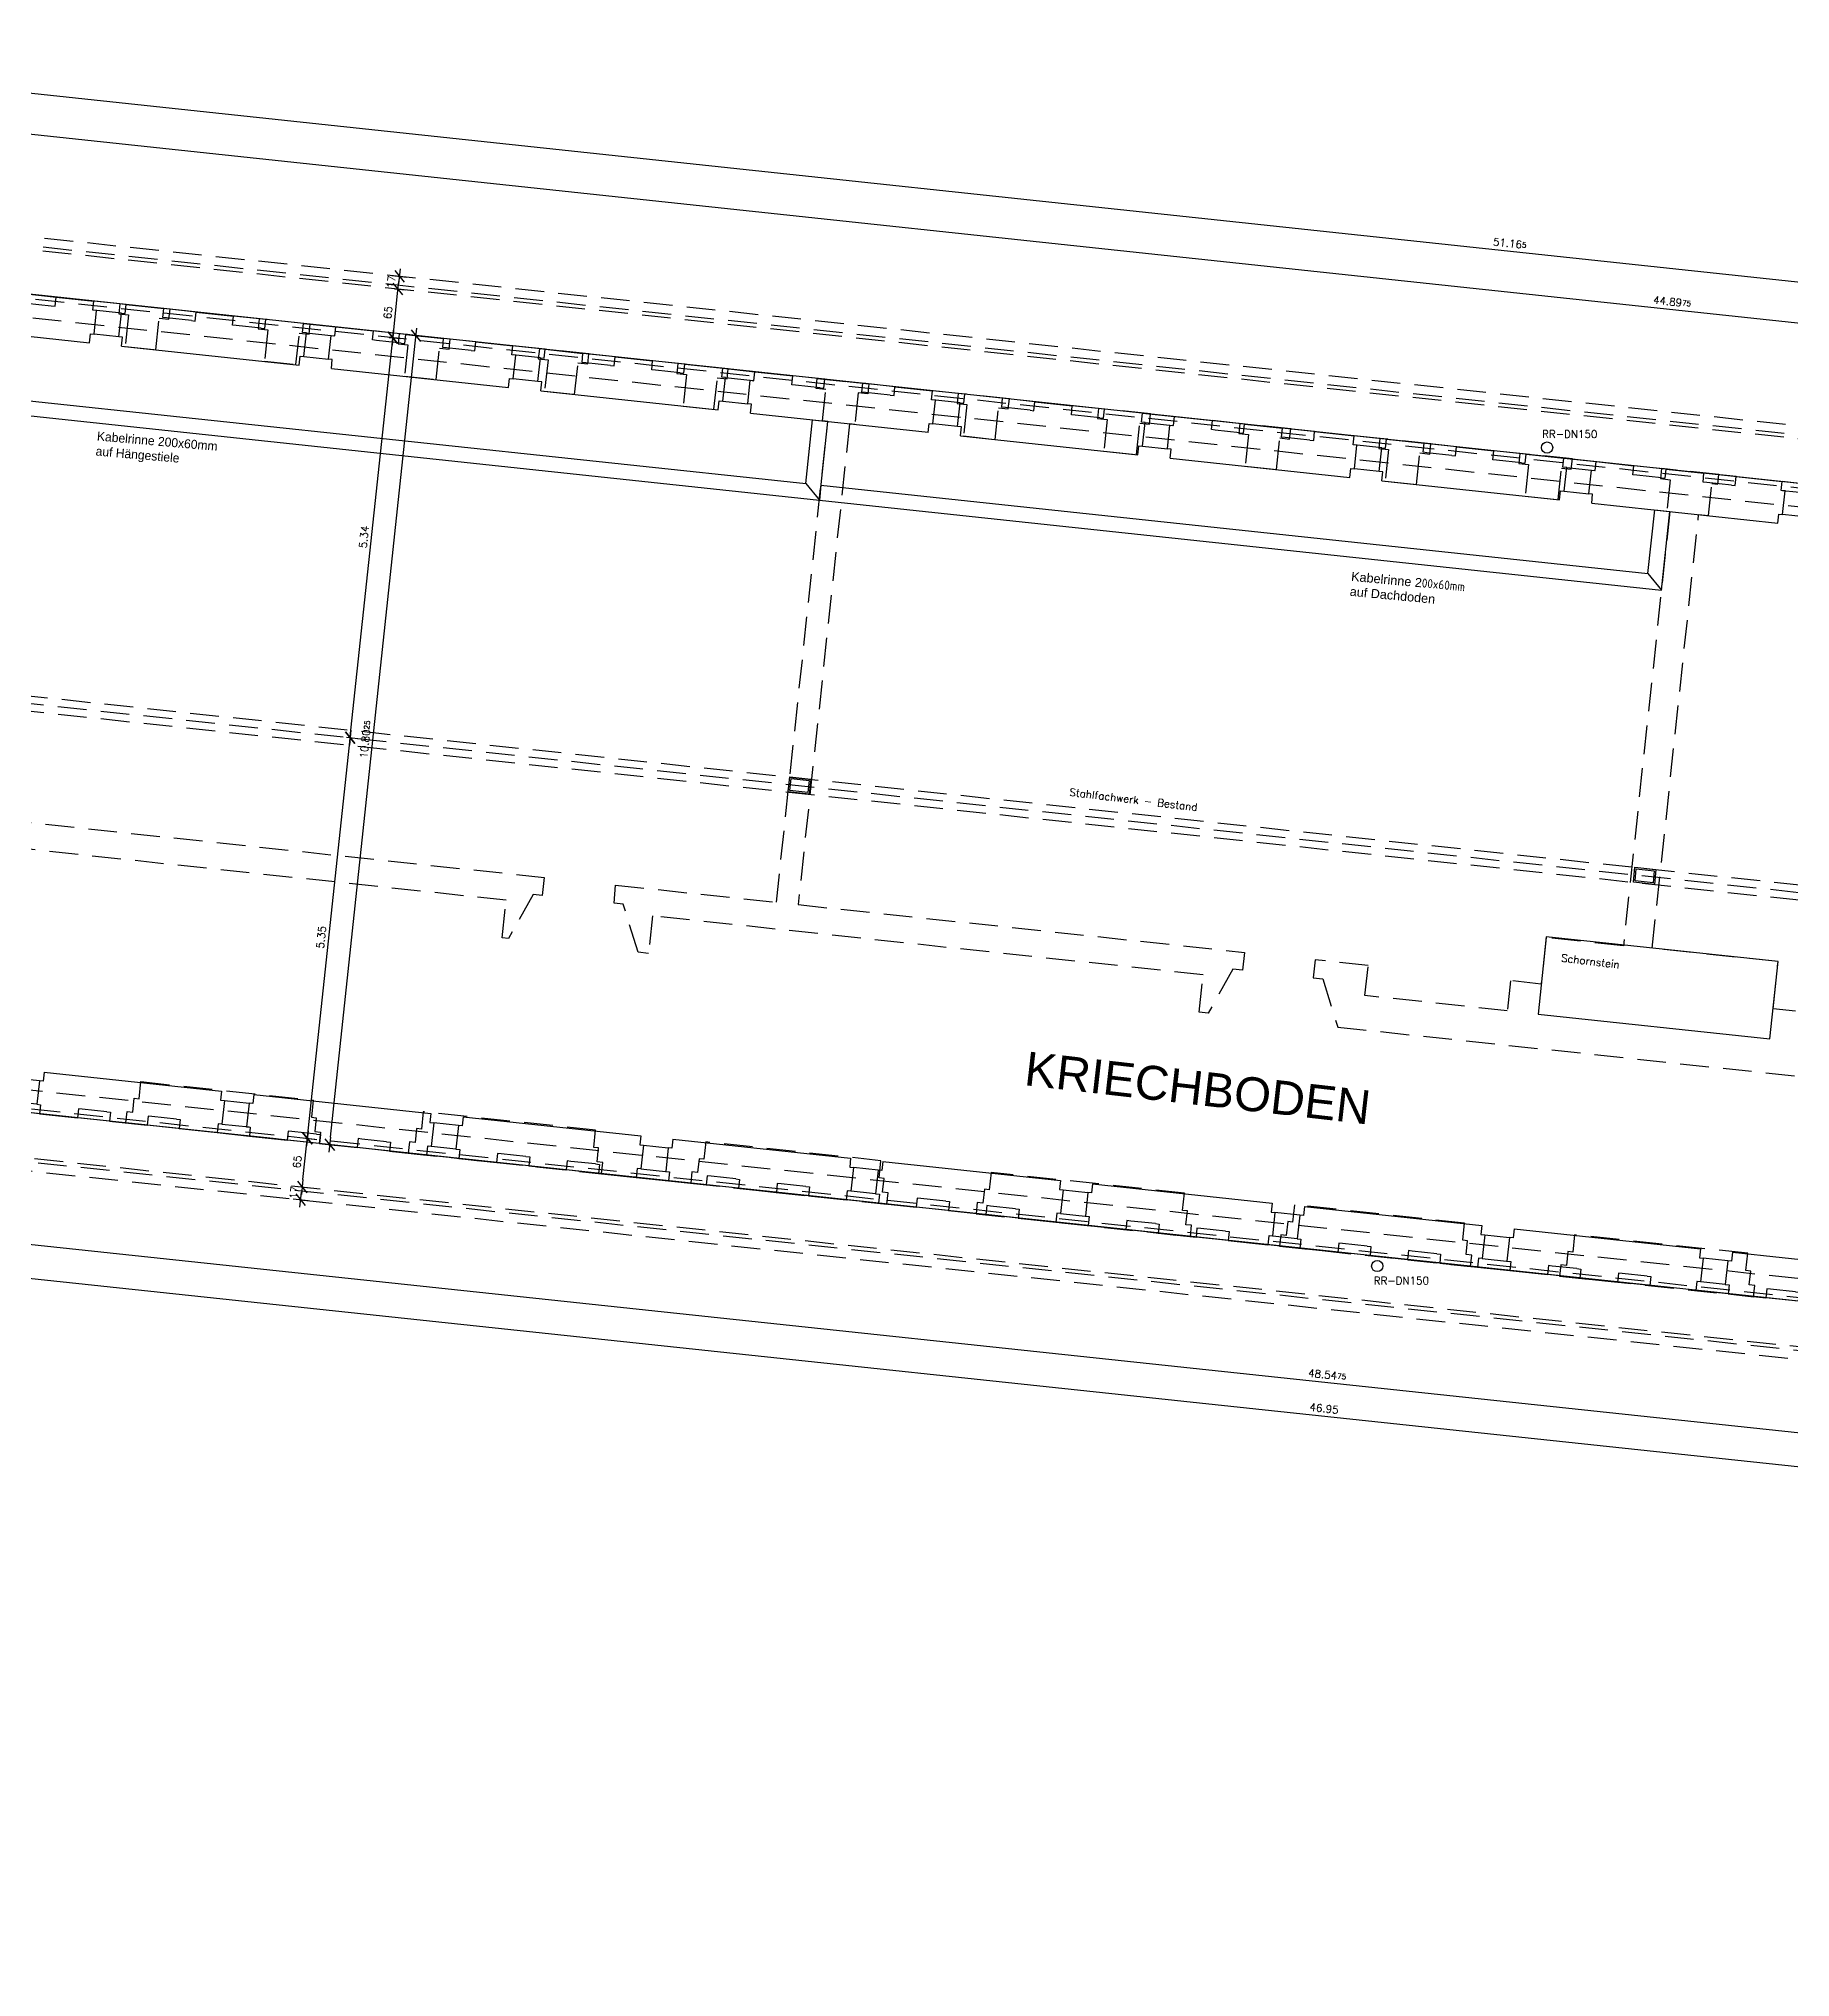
# Model space of a CAD drawing. Header units: metres. Extents: x -8 to 96, y -22 to 16.
# Drawn here: x 22.15 to 45.4, y -19.64 to 6.1 of the extents above; entities that cross this region are included whole.
import ezdxf

# ---------------------------------------------------------------- set-up
doc = ezdxf.new("R2010")
doc.units = ezdxf.units.M
doc.header["$LTSCALE"] = 0.03
doc.linetypes.add('AUSGEZOGEN', pattern=[0])
doc.linetypes.add('STRICHLINIE', pattern=[19.05, 12.7, -6.35])
doc.layers.get('0').update_dxf_attribs({"linetype": 'CONTINUOUS'})
doc.layers.get('Defpoints').update_dxf_attribs({"linetype": 'CONTINUOUS'})
for name, color, linetype in [('A_ansicht', 9, 'CONTINUOUS'), ('A_räume', 5, 'CONTINUOUS'), ('A_text', 2, 'CONTINUOUS'), ('A_verdeckt', 8, 'STRICHLINIE'), ('A_wände', 6, 'CONTINUOUS'), ('ANSICHT', 1, 'CONTINUOUS'), ('CKMA0002', 7, 'CONTINUOUS'), ('E__VERSYS', 2, 'AUSGEZOGEN')]:
    doc.layers.add(name, color=color, linetype=linetype)
doc.styles.add('SIMPLEX', font='simplex.shx', dxfattribs={"height": 0.1})
doc.styles.get("Standard").update_dxf_attribs({"font": 'ARIAL.TTF', "height": 1})
doc.dimstyles.get("Standard").update_dxf_attribs({"dimtxt": 0.18, "dimasz": 0.18, "dimexe": 0.18, "dimexo": 0.0625, "dimgap": 0.09, "dimtad": 0, "dimtih": 1, "dimtoh": 1, "dimzin": 0, "dimdsep": 46, "dimlunit": 3, "dimtxsty": 'Standard', "dimcen": 0.09, "dimadec": 0, "dimazin": 0, "dimtfac": 1, "dimtofl": 0, "dimtmove": 2, "dimatfit": 3, "dimfxl": 1, "dimtolj": 1, "dimtzin": 0, "dimarcsym": 0})

# ---------------------------------------------------------------- blocks, each defined once
blk = doc.blocks.new('FE_O')
at = {"layer": 'A_wände'}
for p, q in [((-0.215, -0.12), (-0.215, 0)), ((0.215, -0.12), (0.215, 0)), ((-0.165, -0.12), (-0.215, -0.12)), ((-0.165, -0.435), (-0.165, -0.12)), ((0.165, -0.435), (0.165, -0.12)), ((0.165, -0.12), (0.215, -0.12)), ((-0.215, -0.555), (-0.215, -0.435)), ((-0.215, -0.435), (-0.165, -0.435)), ((0.215, -0.435), (0.165, -0.435)), ((0.215, -0.555), (0.215, -0.435))]:
    blk.add_line(p, q, dxfattribs=at)
at = {"layer": 'A_wände', "color": 2}
for p, q in [((0.165, -0.12), (-0.201, -0.12)), ((0.165, -0.435), (-0.165, -0.435))]:
    blk.add_line(p, q, dxfattribs=at)
at = {"layer": 'ANSICHT'}
blk.add_line((0.215, 0), (-0.215, 0), dxfattribs=at)
blk = doc.blocks.new('FE_G')
at = {"layer": 'A_wände'}
for p, q in [((-0.215, -0.12), (-0.215, 0)), ((0.215, -0.12), (0.215, 0)), ((-0.165, -0.12), (-0.215, -0.12)), ((0.165, -0.12), (-0.165, -0.12)), ((0.165, -0.12), (0.215, -0.12))]:
    blk.add_line(p, q, dxfattribs=at)
at = {"layer": 'ANSICHT'}
blk.add_line((0.215, 0), (-0.215, 0), dxfattribs=at)
blk = doc.blocks.new('DIMCROSS')
at = {"color": 0, "linetype": 'ByBlock'}
blk.add_line((-1, 0), (1, 0), dxfattribs=at)
at = {"linetype": 'ByBlock'}
blk.add_line((-0.707107, -0.707107), (0.707107, 0.707107), dxfattribs=at)
blk = doc.blocks.new('*D127')
at = {"layer": 'CKMA0002', "color": 1, "lineweight": -2}
for p, q in [((27.059, 2.164), (27.258, 2.143)), ((26.022, -8.487), (27.147, 2.054)), ((25.912, -8.576), (26.11, -8.597))]:
    blk.add_line(p, q, dxfattribs=at)
at = {"layer": 'Defpoints', "color": 0}
for p in [(26.844, 2.187), (27.158, 2.154), (25.697, -8.553)]:
    blk.add_point(p, dxfattribs=at)
at = {"layer": 'CKMA0002', "color": 1, "lineweight": -2, "xscale": 0.1, "yscale": 0.1, "zscale": 0.1}
for p, rotation in [((27.158, 2.154), 83.90374335841814), ((26.011, -8.586), 263.9037433584181)]:
    blk.add_blockref('DIMCROSS', p, dxfattribs=dict(at, rotation=rotation))
at = {"layer": 'CKMA0002', "color": 3, "insert": (26.485, -3.206), "char_height": 0.1, "attachment_point": 5, "rotation": 83.9037, "style": 'SIMPLEX'}
blk.add_mtext('\\A1;10.80{\\A1\\H0.7x\\S25;}', dxfattribs=at)
blk = doc.blocks.new('*D128')
at = {"layer": 'CKMA0002', "color": 1, "lineweight": -2}
for p, q in [((25.595, -9.143), (25.744, -9.159)), ((25.528, -9.307), (25.726, -9.328)), ((25.627, -9.318), (25.627, -9.318)), ((25.627, -9.318), (25.627, -9.318))]:
    blk.add_line(p, q, dxfattribs=at)
at = {"layer": 'Defpoints', "color": 0}
for p in [(25.589, -9.143), (25.645, -9.149), (25.521, -9.306)]:
    blk.add_point(p, dxfattribs=at)
at = {"layer": 'CKMA0002', "color": 1, "lineweight": -2, "xscale": 0.1, "yscale": 0.1, "zscale": 0.1}
for p, rotation in [((25.627, -9.318), 83.90374335841811), ((25.645, -9.149), 263.9037433584181)]:
    blk.add_blockref('DIMCROSS', p, dxfattribs=dict(at, rotation=rotation))
at = {"layer": 'CKMA0002', "color": 3, "insert": (25.537, -9.223), "char_height": 0.1, "attachment_point": 5, "rotation": 83.9037, "style": 'SIMPLEX'}
blk.add_mtext('\\A1;17{\\A1\\H0.7x\\S;}', dxfattribs=at)
blk = doc.blocks.new('*D129')
at = {"layer": 'CKMA0002', "color": 1, "lineweight": -2}
for p, q in [((25.656, -9.049), (25.703, -8.602)), ((25.664, -8.497), (25.813, -8.513))]:
    blk.add_line(p, q, dxfattribs=at)
at = {"layer": 'Defpoints', "color": 0}
for p in [(25.657, -8.496), (25.714, -8.502), (25.589, -9.143)]:
    blk.add_point(p, dxfattribs=at)
at = {"layer": 'CKMA0002', "color": 1, "lineweight": -2, "xscale": 0.1, "yscale": 0.1, "zscale": 0.1}
for p, rotation in [((25.714, -8.502), 83.90374335841814), ((25.645, -9.149), 263.9037433584181)]:
    blk.add_blockref('DIMCROSS', p, dxfattribs=dict(at, rotation=rotation))
at = {"layer": 'CKMA0002', "color": 3, "insert": (25.58, -8.815), "char_height": 0.1, "attachment_point": 5, "rotation": 83.9037, "style": 'SIMPLEX'}
blk.add_mtext('\\A1;65{\\A1\\H0.7x\\S;}', dxfattribs=at)
blk = doc.blocks.new('*D130')
at = {"layer": 'CKMA0002', "color": 1, "lineweight": -2}
for p, q in [((25.725, -8.403), (26.272, -3.282)), ((26.232, -3.178), (26.382, -3.194))]:
    blk.add_line(p, q, dxfattribs=at)
at = {"layer": 'Defpoints', "color": 0}
for p in [(26.224, -3.177), (26.282, -3.183), (25.657, -8.496)]:
    blk.add_point(p, dxfattribs=at)
at = {"layer": 'CKMA0002', "color": 1, "lineweight": -2, "xscale": 0.1, "yscale": 0.1, "zscale": 0.1}
for p, rotation in [((26.282, -3.183), 83.90374335841814), ((25.714, -8.502), 263.9037433584181)]:
    blk.add_blockref('DIMCROSS', p, dxfattribs=dict(at, rotation=rotation))
at = {"layer": 'CKMA0002', "color": 3, "insert": (25.899, -5.832), "char_height": 0.1, "attachment_point": 5, "rotation": 83.9037, "style": 'SIMPLEX'}
blk.add_mtext('\\A1;5.35{\\A1\\H0.7x\\S;}', dxfattribs=at)
blk = doc.blocks.new('*D131')
at = {"layer": 'CKMA0002', "color": 1, "lineweight": -2}
for p, q in [((26.8, 2.132), (26.949, 2.116)), ((26.293, -3.084), (26.839, 2.027))]:
    blk.add_line(p, q, dxfattribs=at)
at = {"layer": 'Defpoints', "color": 0}
for p in [(26.792, 2.133), (26.849, 2.126), (26.224, -3.177)]:
    blk.add_point(p, dxfattribs=at)
at = {"layer": 'CKMA0002', "color": 1, "lineweight": -2, "xscale": 0.1, "yscale": 0.1, "zscale": 0.1}
for p, rotation in [((26.849, 2.126), 83.90374335841814), ((26.282, -3.183), 263.9037433584181)]:
    blk.add_blockref('DIMCROSS', p, dxfattribs=dict(at, rotation=rotation))
at = {"layer": 'CKMA0002', "color": 3, "insert": (26.466, -0.518), "char_height": 0.1, "attachment_point": 5, "rotation": 83.9037, "style": 'SIMPLEX'}
blk.add_mtext('\\A1;5.34{\\A1\\H0.7x\\S;}', dxfattribs=at)
blk = doc.blocks.new('*D132')
at = {"layer": 'CKMA0002', "color": 1, "lineweight": -2}
for p, q in [((26.86, 2.226), (26.908, 2.673)), ((26.869, 2.778), (27.018, 2.762))]:
    blk.add_line(p, q, dxfattribs=at)
at = {"layer": 'Defpoints', "color": 0}
for p in [(26.861, 2.779), (26.918, 2.773), (26.792, 2.133)]:
    blk.add_point(p, dxfattribs=at)
at = {"layer": 'CKMA0002', "color": 1, "lineweight": -2, "xscale": 0.1, "yscale": 0.1, "zscale": 0.1}
for p, rotation in [((26.918, 2.773), 83.90374335841814), ((26.849, 2.126), 263.9037433584181)]:
    blk.add_blockref('DIMCROSS', p, dxfattribs=dict(at, rotation=rotation))
at = {"layer": 'CKMA0002', "color": 3, "insert": (26.784, 2.46), "char_height": 0.1, "attachment_point": 5, "rotation": 83.9037, "style": 'SIMPLEX'}
blk.add_mtext('\\A1;65{\\A1\\H0.7x\\S;}', dxfattribs=at)
blk = doc.blocks.new('*D133')
at = {"layer": 'CKMA0002', "color": 1, "lineweight": -2}
for p, q in [((26.837, 2.952), (27.036, 2.931)), ((26.918, 2.773), (26.918, 2.773)), ((26.918, 2.773), (26.918, 2.773))]:
    blk.add_line(p, q, dxfattribs=at)
at = {"layer": 'Defpoints', "color": 0}
for p in [(26.837, 2.952), (26.936, 2.942), (26.861, 2.779)]:
    blk.add_point(p, dxfattribs=at)
at = {"layer": 'CKMA0002', "color": 1, "lineweight": -2, "xscale": 0.1, "yscale": 0.1, "zscale": 0.1}
for p, rotation in [((26.918, 2.773), 83.90374335841811), ((26.936, 2.942), 263.9037433584181)]:
    blk.add_blockref('DIMCROSS', p, dxfattribs=dict(at, rotation=rotation))
at = {"layer": 'CKMA0002', "color": 3, "insert": (26.828, 2.868), "char_height": 0.1, "attachment_point": 5, "rotation": 83.9037, "style": 'SIMPLEX'}
blk.add_mtext('\\A1;17{\\A1\\H0.7x\\S;}', dxfattribs=at)
blk = doc.blocks.new('*D134')
at = {"layer": 'CKMA0002', "color": 1, "lineweight": -2}
for p, q in [((16.216, 5.897), (16.237, 6.096)), ((16.326, 5.986), (67.002, 0.573)), ((67.09, 0.463), (67.112, 0.662))]:
    blk.add_line(p, q, dxfattribs=at)
at = {"layer": 'Defpoints', "color": 0}
for p in [(15.944, 3.354), (67.101, 0.563), (66.819, -2.08)]:
    blk.add_point(p, dxfattribs=at)
at = {"layer": 'CKMA0002', "color": 1, "lineweight": -2, "xscale": 0.1, "yscale": 0.1, "zscale": 0.1}
for p, rotation in [((16.226, 5.996), 173.903743358509), ((67.101, 0.563), 353.903743358509)]:
    blk.add_blockref('DIMCROSS', p, dxfattribs=dict(at, rotation=rotation))
at = {"layer": 'CKMA0002', "color": 3, "insert": (41.674, 3.379), "char_height": 0.1, "attachment_point": 5, "rotation": 353.9037, "style": 'SIMPLEX'}
blk.add_mtext('\\A1;51.16{\\A1\\H0.7x\\S5;}', dxfattribs=at)
blk = doc.blocks.new('*D139')
at = {"layer": 'CKMA0002', "color": 1, "lineweight": -2}
for p, q in [((21.596, 4.878), (66.041, 0.131)), ((66.13, 0.021), (66.151, 0.22))]:
    blk.add_line(p, q, dxfattribs=at)
at = {"layer": 'Defpoints', "color": 0}
for p in [(66.14, 0.12), (20.698, -2.587), (65.342, -7.36)]:
    blk.add_point(p, dxfattribs=at)
at = {"layer": 'CKMA0002', "color": 1, "lineweight": -2, "xscale": 0.1, "yscale": 0.1, "zscale": 0.1}
for p, rotation in [((21.496, 4.889), 173.903743358509), ((66.14, 0.12), 353.903743358509)]:
    blk.add_blockref('DIMCROSS', p, dxfattribs=dict(at, rotation=rotation))
at = {"layer": 'CKMA0002', "color": 3, "insert": (43.829, 2.604), "char_height": 0.1, "attachment_point": 5, "rotation": 353.9037, "style": 'SIMPLEX'}
blk.add_mtext('\\A1;44.89{\\A1\\H0.7x\\S75;}', dxfattribs=at)
blk = doc.blocks.new('*D179')
at = {"layer": 'CKMA0002', "color": 1, "lineweight": -2}
for p, q in [((15.115, -9.07), (15.094, -9.268)), ((15.204, -9.18), (63.278, -14.304)), ((63.388, -14.215), (63.367, -14.414))]:
    blk.add_line(p, q, dxfattribs=at)
at = {"layer": 'Defpoints', "color": 0}
for p in [(15.297, -7.36), (63.57, -12.506), (63.377, -14.315)]:
    blk.add_point(p, dxfattribs=at)
at = {"layer": 'CKMA0002', "color": 1, "lineweight": -2, "xscale": 0.1, "yscale": 0.1, "zscale": 0.1}
for p, rotation in [((15.104, -9.169), 173.9153938698704), ((63.377, -14.315), 353.9153938698704)]:
    blk.add_blockref('DIMCROSS', p, dxfattribs=dict(at, rotation=rotation))
at = {"layer": 'CKMA0002', "color": 3, "insert": (39.251, -11.642), "char_height": 0.1, "attachment_point": 5, "rotation": 353.9154, "style": 'SIMPLEX'}
blk.add_mtext('\\A1;48.54{\\A1\\H0.7x\\S75;}', dxfattribs=at)
blk = doc.blocks.new('*D180')
at = {"layer": 'CKMA0002', "color": 1, "lineweight": -2}
for p, q in [((15.867, -9.601), (15.846, -9.799)), ((15.956, -9.711), (62.443, -14.666)), ((62.553, -14.577), (62.532, -14.776))]:
    blk.add_line(p, q, dxfattribs=at)
at = {"layer": 'Defpoints', "color": 0}
for p in [(16.006, -8.292), (62.692, -13.269), (62.542, -14.677)]:
    blk.add_point(p, dxfattribs=at)
at = {"layer": 'CKMA0002', "color": 1, "lineweight": -2, "xscale": 0.1, "yscale": 0.1, "zscale": 0.1}
for p, rotation in [((15.856, -9.7), 173.9153938698704), ((62.542, -14.677), 353.9153938698704)]:
    blk.add_blockref('DIMCROSS', p, dxfattribs=dict(at, rotation=rotation))
at = {"layer": 'CKMA0002', "color": 3, "insert": (39.21, -12.089), "char_height": 0.1, "attachment_point": 5, "rotation": 353.9154, "style": 'SIMPLEX'}
blk.add_mtext('\\A1;46.95{\\A1\\H0.7x\\S;}', dxfattribs=at)

msp = doc.modelspace()

# ---------------------------------------------------------------- linework, layer by layer
at = {"layer": 'A_ansicht', "color": 3}
for centre in [(42.16906, 0.66831), (39.91571, -10.19718)]:
    msp.add_circle(centre, 0.075, dxfattribs=at)
at = {"layer": 'A_verdeckt', "color": 1}
for p, q in [((20.75016, -2.49154), (65.35358, -7.25532)), ((20.70092, -2.68742), (65.33234, -7.45419))]:
    msp.add_line(p, q, dxfattribs=at)
at = {"layer": 'A_verdeckt', "color": 2}
msp.add_line((20.6981, -2.58655), (65.34296, -7.35476), dxfattribs=at)
for points in [[(9.16081, -8.38537), (15.99635, -8.38576), (16.00182, -8.29164), (62.69226, -13.26873), (62.69226, -13.26873), (70.86193, -14.73757), (70.86193, -14.73757), (92.46953, -19.63953), (95.20084, -7.598), (71.18121, -2.1407), (66.92891, -1.33726), (15.26908, 4.19016), (14.95932, 1.29038), (9.16085, 1.29038)], [(9.16081, -8.26537), (15.88313, -8.26575), (15.88934, -8.15897), (62.82891, -13.16261), (62.82891, -13.16261), (70.77017, -14.5937), (70.77017, -14.5937), (92.37905, -19.49596), (95.05728, -7.68844), (71.15677, -2.25821), (66.91136, -1.45607), (15.37566, 4.05807), (15.06719, 1.17038), (9.16085, 1.17038)], [(9.16082, -8.21537), (15.83595, -8.21575), (15.84247, -8.1037), (62.88585, -13.1184), (62.88585, -13.1184), (70.73193, -14.53375), (70.73193, -14.53375), (92.34135, -19.43614), (94.99746, -7.72613), (71.14658, -2.30717), (66.90405, -1.50557), (15.42006, 4.00304), (15.11213, 1.12038), (9.16085, 1.12038)], [(9.16085, -7.56537), (15.22268, -7.56571), (15.2332, -7.38507), (63.62604, -12.54362), (63.59687, -12.74468), (70.18861, -13.96919), (70.23485, -13.75447), (91.85124, -18.65843), (94.21983, -8.21601), (71.01419, -2.94366), (66.80898, -2.14911), (15.99733, 3.28756), (15.6964, 0.47038), (9.16085, 0.47038)], [(9.16087, -7.31537), (14.98681, -7.3157), (14.99886, -7.10867), (63.91073, -12.32255), (63.87878, -12.54278), (69.99537, -13.67902), (70.04366, -13.45474), (91.66273, -18.35931), (93.92074, -8.40443), (70.96327, -3.18846), (66.77241, -2.39662), (16.21936, 3.01238), (15.92111, 0.22038), (9.16085, 0.22038)]]:
    msp.add_lwpolyline(points, dxfattribs=at)
at = {"layer": 'A_verdeckt'}
for points in [[(23.89175, 2.50478), (23.22548, 2.57593), (23.21129, 2.44326), (23.34056, 2.42945), (23.29593, 2.01184), (23.70368, 1.96826), (23.74832, 2.38587), (23.87757, 2.37204), (23.89175, 2.50478)], [(25.75106, 2.30619), (25.07494, 2.3784), (25.06074, 2.2456), (25.19001, 2.23179), (25.14539, 1.81419), (25.56297, 1.76957), (25.60761, 2.18715), (25.73686, 2.17335), (25.75106, 2.30619)], [(27.61038, 2.10762), (26.93425, 2.17983), (26.92006, 2.04691), (27.0493, 2.0331), (27.00468, 1.61549), (27.42225, 1.57087), (27.4669, 1.98847), (27.59617, 1.97464), (27.61038, 2.10762)], [(29.44979, 1.91117), (28.79356, 1.98125), (28.77933, 1.84821), (28.90861, 1.83439), (28.86398, 1.41677), (29.26168, 1.37427), (29.30632, 1.79188), (29.43557, 1.77807), (29.44979, 1.91117)], [(32.48236, 1.58728), (33.16838, 1.51401), (33.15408, 1.38008), (33.02483, 1.39389), (32.9802, 0.97629), (32.91059, 0.98373), (32.22843, -5.39952), (38.1544, -6.03283), (38.1288, -6.27145), (37.99964, -6.25764), (37.67072, -6.84095), (37.55144, -6.8282), (37.60455, -6.33107), (30.29667, -5.54957), (30.24353, -6.04681), (30.10435, -6.03195), (29.90622, -5.39221), (29.7869, -5.37945), (29.80245, -5.13977), (31.94015, -5.36821), (32.62232, 1.01513), (32.55275, 1.02258), (32.59737, 1.44018), (32.46811, 1.45399), (32.48236, 1.58728)], [(30.74801, 1.63782), (30.70339, 1.22022), (31.11104, 1.17665), (31.15568, 1.59425), (31.28492, 1.58043), (31.29916, 1.71365), (30.63299, 1.78479), (30.61877, 1.65163), (30.74801, 1.63782)], [(35.03266, 1.3149), (34.35169, 1.38763), (34.33737, 1.25362), (34.46662, 1.23981), (34.422, 0.8222), (34.84446, 0.77705), (34.88909, 1.19465), (35.01834, 1.18085), (35.03266, 1.3149)], [(36.76341, 0.99434), (36.89267, 0.98053), (36.90699, 1.11472), (36.21598, 1.1885), (36.20164, 1.05438), (36.33089, 1.04057), (36.28626, 0.62298), (36.71876, 0.57674), (36.76341, 0.99434)], [(38.76631, 0.91614), (38.09019, 0.98834), (38.07584, 0.8541), (38.2051, 0.84028), (38.16048, 0.42268), (38.57807, 0.37804), (38.6227, 0.79565), (38.75196, 0.78184), (38.76631, 0.91614)], [(40.06439, 0.64158), (40.01976, 0.22398), (40.43737, 0.17935), (40.482, 0.59694), (40.61126, 0.58314), (40.62562, 0.71756), (39.94952, 0.78975), (39.93515, 0.65539), (40.06439, 0.64158)], [(41.92369, 0.44288), (41.87907, 0.02528), (42.31654, -0.0215), (42.36119, 0.39613), (42.49043, 0.38229), (42.50481, 0.51685), (41.8088, 0.59118), (41.79444, 0.45668), (41.92369, 0.44288)], [(45.46727, -6.81486), (45.16899, -6.78287), (45.23604, -6.1565), (43.56566, -5.97788), (44.18119, -0.22106), (44.31044, -0.23487), (44.35622, 0.19266), (44.43577, 0.18416), (44.44913, 0.3092), (43.68801, 0.39047), (43.67363, 0.25587), (43.80288, 0.24204), (43.75826, -0.17555), (43.79802, -0.1798), (43.18173, -5.94661), (42.15762, -5.83717), (42.09174, -6.45361), (41.68407, -6.41005), (41.64152, -6.80815), (39.75227, -6.60626), (39.79482, -6.20814), (39.08902, -6.13281), (39.06352, -6.37144), (39.19278, -6.38525), (39.3908, -7.02487), (47.35502, -7.87651)], [(21.10253, -4.21001), (28.8579, -5.03881), (28.8324, -5.27745), (28.71309, -5.26459), (28.38416, -5.84789), (28.29964, -5.83886), (28.35288, -5.34173), (20.00089, -4.44876)], [(25.79158, -7.99371), (25.76713, -8.22239), (25.83177, -8.22929), (25.81213, -8.41324), (25.88668, -8.4212), (25.87063, -8.57143), (23.30538, -8.29746), (23.32146, -8.14707), (23.39602, -8.15503), (23.41568, -7.97109), (23.4803, -7.978), (23.50474, -7.74931), (25.79158, -7.99371)], [(29.5803, -8.62989), (29.51558, -8.62297), (29.54002, -8.39431), (27.25317, -8.1499), (27.22874, -8.37858), (27.1641, -8.37168), (27.14445, -8.55562), (27.06988, -8.54765), (27.05383, -8.69779), (29.61919, -8.97178), (29.63521, -8.8218), (29.56063, -8.81383), (29.5803, -8.62989)], [(33.40741, -9.37637), (33.4234, -9.22665), (33.34884, -9.21868), (33.36849, -9.03473), (33.30385, -9.02783), (33.32828, -8.79916), (31.0017, -8.55051), (30.97725, -8.77918), (30.91261, -8.77228), (30.89297, -8.95622), (30.81839, -8.94827), (30.80238, -9.09815), (33.40741, -9.37637)], [(37.45022, -9.65699), (37.37565, -9.64902), (37.39532, -9.46508), (37.33069, -9.45817), (37.35511, -9.22949), (34.78989, -8.95535), (34.76544, -9.18403), (34.70082, -9.17713), (34.68117, -9.36106), (34.60658, -9.35311), (34.59061, -9.50273), (37.43425, -9.80645), (37.45022, -9.65699)], [(41.16882, -10.05441), (41.09426, -10.04642), (41.11389, -9.86248), (41.04928, -9.85557), (41.07372, -9.6269), (38.8167, -9.3857), (38.79227, -9.61437), (38.72764, -9.60747), (38.70797, -9.7914), (38.63342, -9.78343), (38.61745, -9.93282), (41.15286, -10.20361), (41.16882, -10.05441)], [(44.83219, -10.02856), (42.53531, -9.78309), (42.51087, -10.01177), (42.44623, -10.00487), (42.42657, -10.18881), (42.35201, -10.18084), (42.33607, -10.32997), (44.91137, -10.60502), (44.92729, -10.45606), (44.8527, -10.4481), (44.87237, -10.26414), (44.80774, -10.25724), (44.83219, -10.02856)]]:
    msp.add_lwpolyline(points, dxfattribs=at)
at = {"layer": 'A_verdeckt', "color": 1}
for points in [[(32.11798, -3.70421), (32.39621, -3.73393), (32.37497, -3.9328), (32.09674, -3.90308)], [(32.13574, -3.72622), (32.3742, -3.75169), (32.35721, -3.91079), (32.11875, -3.88532)], [(43.33609, -4.90306), (43.61432, -4.93277), (43.59308, -5.13164), (43.31485, -5.10193)], [(43.35386, -4.92507), (43.59231, -4.95054), (43.57532, -5.10963), (43.33687, -5.08416)]]:
    msp.add_lwpolyline(points, close=True, dxfattribs=at)
at = {"layer": 'A_wände', "linetype": 'Continuous'}
for p, q in [((22.37791, 2.66645), (22.87999, 2.61283)), ((23.30756, 2.56716), (23.80965, 2.51354)), ((24.23722, 2.46788), (24.73439, 2.41478)), ((20.46453, 2.31216), (22.82099, 2.06049)), ((26.09161, 2.26982), (26.5937, 2.2162)), ((27.02127, 2.17054), (27.52335, 2.1169)), ((27.95092, 2.07125), (28.44306, 2.01868)), ((23.24858, 2.01482), (25.60504, 1.76311)), ((28.87063, 1.97301), (29.37271, 1.91939)), ((29.80028, 1.87373), (30.29745, 1.82063)), ((26.03263, 1.71748), (28.38406, 1.46631)), ((30.72502, 1.77496), (31.22711, 1.72134)), ((31.65468, 1.67567), (32.15676, 1.62205)), ((32.58433, 1.57639), (33.08642, 1.52276)), ((28.81164, 1.42067), (31.16811, 1.16896)), ((33.51399, 1.4771), (34.01356, 1.42374)), ((31.59569, 1.12333), (33.95456, 0.87137)), ((35.37064, 1.27746), (35.86781, 1.22435)), ((37.22504, 1.0794), (37.72712, 1.02577)), ((34.382, 0.8244), (36.73847, 0.57269)), ((38.15469, 0.98012), (38.65678, 0.92649)), ((39.08435, 0.88083), (39.60879, 0.82481)), ((40.03632, 0.77878), (40.53841, 0.72516)), ((37.16605, 0.52706), (39.54975, 0.2721)), ((40.96598, 0.67949), (41.46315, 0.62639)), ((41.89072, 0.58073), (42.3928, 0.5271)), ((42.82037, 0.48143), (43.32246, 0.42782)), ((43.75003, 0.38215), (44.25211, 0.32853)), ((44.67968, 0.28286), (45.29148, 0.21751)), ((39.97734, 0.22643), (42.3338, -0.02527)), ((42.76139, -0.07091), (45.2324, -0.3356)), ((22.21926, -7.62282), (24.57573, -7.87446)), ((25.00331, -7.92017), (27.35474, -8.1713)), ((22.16026, -8.17517), (22.66234, -8.22879)), ((27.78232, -8.21697), (30.13879, -8.46865)), ((23.08991, -8.27445), (23.58709, -8.32754)), ((24.01465, -8.37322), (24.51674, -8.42684)), ((24.94431, -8.47249), (25.4464, -8.52611)), ((25.87396, -8.5718), (26.37605, -8.62542)), ((26.80362, -8.67109), (27.29575, -8.72365)), ((30.56637, -8.51431), (32.92524, -8.76621)), ((27.72332, -8.76931), (28.22541, -8.82294)), ((28.65298, -8.8686), (29.15015, -8.9217)), ((29.57772, -8.96737), (30.0798, -9.02099)), ((33.35297, -8.81058), (35.70944, -9.06222)), ((30.50737, -9.06666), (31.00946, -9.12028)), ((31.43703, -9.16593), (31.93911, -9.21957)), ((36.13702, -9.10792), (38.5208, -9.36214)), ((32.36668, -9.26524), (32.86626, -9.31858)), ((33.29397, -9.36292), (33.79605, -9.41654)), ((34.22362, -9.46221), (34.72079, -9.51531)), ((38.94838, -9.40781), (41.30485, -9.65949)), ((35.14836, -9.56098), (35.65045, -9.6146)), ((36.07802, -9.66027), (36.5801, -9.71388)), ((37.00767, -9.75956), (37.50976, -9.81318)), ((41.73243, -9.70515), (44.20361, -9.9683)), ((37.93733, -9.85885), (38.46177, -9.91485)), ((38.88938, -9.96015), (39.39147, -10.01378)), ((44.63119, -10.01396), (46.98766, -10.26561)), ((39.81904, -10.05944), (40.31621, -10.11254)), ((40.74378, -10.15821), (41.24586, -10.21183)), ((41.67343, -10.25749), (42.17552, -10.31111)), ((42.60309, -10.35679), (43.10517, -10.4104)), ((44.57219, -10.56631), (45.07428, -10.61993))]:
    msp.add_line(p, q, dxfattribs=at)
for points in [[(94.28186, -8.16858), (71.02641, -2.8849), (66.81775, -2.0897), (15.94404, 3.3536), (15.64246, 0.53038), (9.16085, 0.53038)], [(94.28186, -8.16858), (91.88894, -18.71825), (70.27308, -13.81441), (70.22725, -14.02722), (63.54049, -12.78507), (63.56911, -12.58783), (15.28006, -7.44034), (15.26986, -7.61571), (9.16085, -7.61537)]]:
    msp.add_lwpolyline(points, dxfattribs=at)
at = {"layer": 'A_wände', "color": 4, "linetype": 'Continuous'}
msp.add_lwpolyline([(45.23604, -6.1565), (42.15865, -5.8276), (42.0492, -6.85172), (45.12658, -7.18062)], close=True, dxfattribs=at)
at = {"layer": 'E__VERSYS', "color": 3, "linetype": 'Continuous'}
for p, q in [((21.69424, 1.32665), (32.33278, 0.18964)), ((21.67296, 1.12758), (32.51056, -0.0307)), ((32.33278, 0.18964), (32.41896, 1.03687)), ((32.41896, 1.03687), (32.62239, 1.01513)), ((32.51056, -0.0307), (32.62239, 1.01513)), ((32.33278, 0.18964), (32.51056, -0.0307)), ((32.53183, 0.16837), (32.51056, -0.0307)), ((32.53183, 0.16837), (43.50852, -1.00469)), ((32.51056, -0.0307), (43.68631, -1.22503)), ((43.50852, -1.00469), (43.59895, -0.15853)), ((43.59895, -0.15853), (43.79801, -0.1798)), ((43.68631, -1.22503), (43.79801, -0.1798)), ((43.50852, -1.00469), (43.68631, -1.22503))]:
    msp.add_line(p, q, dxfattribs=at)

# ---------------------------------------------------------------- block references
at = {"layer": 'A_wände', "linetype": 'Continuous', "xscale": -1}
for name, p, rotation in [('FE_G', (22.16412, 2.68928), 353.903796797267), ('FE_O', (25.87783, 2.29265), 353.9037967972676), ('FE_O', (31.44089, 1.69851), 353.9037967972676), ('FE_O', (37.01125, 1.10223), 353.9037967972676), ('FE_O', (42.60659, 0.50427), 353.9037967972676), ('FE_O', (21.94647, -8.15233), 173.903796797267), ('FE_G', (22.87613, -8.25162), 173.903796797267), ('FE_G', (23.80087, -8.35038), 173.9037967972682), ('FE_O', (27.50954, -8.74648), 173.903796797267), ('FE_G', (25.66018, -8.54896), 173.9037967972678), ('FE_G', (26.58983, -8.64825), 173.903796797267), ('FE_G', (28.43919, -8.84577), 173.903796797267), ('FE_G', (29.36393, -8.94453), 173.9037967972682), ('FE_G', (31.22324, -9.14311), 173.9037967972678), ('FE_O', (33.08018, -9.34009), 173.903796797267), ('FE_G', (32.1529, -9.2424), 173.903796797267), ('FE_G', (34.00984, -9.43938), 173.903796797267), ('FE_G', (34.93458, -9.53814), 173.9037967972682), ('FE_O', (38.6756, -9.93732), 173.903796797267), ('FE_G', (36.79389, -9.73672), 173.9037967972678), ('FE_G', (37.72354, -9.83601), 173.903796797267), ('FE_G', (39.60525, -10.03661), 173.903796797267), ('FE_G', (40.52999, -10.13537), 173.9037967972682), ('FE_O', (44.35841, -10.54347), 173.903796797267), ('FE_G', (42.3893, -10.33395), 173.9037967972678), ('FE_G', (43.31896, -10.43324), 173.903796797267), ('FE_G', (45.28806, -10.64276), 173.903796797267)]:
    msp.add_blockref(name, p, dxfattribs=dict(at, rotation=rotation))
at = {"layer": 'A_wände', "linetype": 'Continuous'}
for name, p, rotation in [('FE_O', (23.09378, 2.58999), 353.9037967972672), ('FE_G', (24.02343, 2.49071), 353.9037967972672), ('FE_G', (24.94817, 2.39194), 353.9037967972659), ('FE_G', (26.80748, 2.19336), 353.9037967972664), ('FE_G', (27.73714, 2.09408), 353.9037967972672), ('FE_O', (28.65684, 1.99585), 353.9037967972672), ('FE_G', (29.5865, 1.89656), 353.9037967972672), ('FE_G', (30.51124, 1.7978), 353.9037967972659), ('FE_G', (32.37055, 1.59922), 353.9037967972664), ('FE_G', (33.3002, 1.49993), 353.9037967972672), ('FE_O', (34.2272, 1.39957), 353.9037967972672), ('FE_G', (35.15686, 1.30029), 353.9037967972672), ('FE_G', (36.0816, 1.20152), 353.9037967972659), ('FE_G', (37.94091, 1.00294), 353.9037967972664), ('FE_G', (38.87056, 0.90366), 353.9037967972672), ('FE_O', (39.82254, 0.80161), 353.9037967972672), ('FE_G', (40.75219, 0.70232), 353.9037967972672), ('FE_G', (41.67693, 0.60356), 353.9037967972659), ('FE_G', (43.53624, 0.40498), 353.9037967972664), ('FE_G', (44.4659, 0.30569), 353.9037967972672), ('FE_O', (45.50518, 0.19391), 353.9037967972672), ('FE_O', (24.73052, -8.44967), 173.9037967972666), ('FE_O', (30.29359, -9.04382), 173.9037967972666), ('FE_O', (35.86423, -9.63743), 173.9037967972666), ('FE_O', (41.45965, -10.23466), 173.9037967972666)]:
    msp.add_blockref(name, p, dxfattribs=dict(at, rotation=rotation))

# ---------------------------------------------------------------- texts
at = {"layer": 'A_räume', "linetype": 'Continuous', "insert": (35.26855, -7.34734), "char_height": 0.45, "width": 19.9377, "attachment_point": 1, "rotation": 353.459497}
msp.add_mtext('KRIECHBODEN', dxfattribs=at)
at = {"layer": 'A_text', "linetype": 'Continuous', "char_height": 0.1, "width": 1, "attachment_point": 1, "style": 'SIMPLEX'}
for insert in [(42.10413, 0.89761), (39.86874, -10.34122)]:
    msp.add_mtext('RR-DN150', dxfattribs=dict(at, insert=insert))
at = {"layer": 'A_text', "linetype": 'Continuous', "char_height": 0.1, "attachment_point": 1, "rotation": 353.149809, "style": 'SIMPLEX'}
for s, insert, width in [('Stahlfachwerk - Bestand', (35.83702, -3.85382), 2.4833484), ('Schornstein', (42.36363, -6.05557), 1)]:
    msp.add_mtext(s, dxfattribs=dict(at, insert=insert, width=width))
at = {"layer": 'E__VERSYS', "color": 7, "char_height": 0.12, "attachment_point": 1}
for s, insert, rotation in [('{\\fProxy 1|b0|i0|c0|p1;Kabelrinne 200x60mm\\Pauf Hängestiele }', (22.92813, 0.88247), 355.057378), ('Kabelrinne 2{\\Fiso8.shx;00x60mm\\P}auf Dachdoden', (39.57592, -0.98025), 354.67018)]:
    msp.add_mtext(s, dxfattribs=dict(at, insert=insert, rotation=rotation))

# ---------------------------------------------------------------- dimensions: what is measured, and where the dimension line sits
at = {"layer": 'CKMA0002'}
for base, p1, p2, angle, text, override, picture, middle in [((67.10105, 0.56286), (15.94404, 3.3536), (66.81879, -2.07998), 353.903743, '51.16{\\A1\\H0.7x\\S5;}', {"dimtxt": 0.1, "dimasz": 0.1, "dimexe": 0.1, "dimexo": 2.557864, "dimgap": 0.05, "dimtad": 1, "dimtih": 0, "dimtoh": 0, "dimdec": 4, "dimrnd": 0.0025, "dimlunit": 2, "dimtxsty": 'SIMPLEX', "dimblk": 'DIMCROSS', "dimdle": 0.05, "dimclrd": 1, "dimclre": 1, "dimclrt": 3, "dimtdec": 4, "dimtix": 1, "dimtmove": 0, "dimtvp": 1}, '*D134', (41.6743, 3.37908)), ((66.14047, 0.12046), (20.6981, -2.58655), (65.34157, -7.35959), 353.903743, '44.89{\\A1\\H0.7x\\S75;}', {"dimtxt": 0.1, "dimasz": 0.1, "dimexe": 0.1, "dimexo": 7.422591, "dimgap": 0.05, "dimtad": 1, "dimtih": 0, "dimtoh": 0, "dimdec": 4, "dimrnd": 0.0025, "dimlunit": 2, "dimtxsty": 'SIMPLEX', "dimblk": 'DIMCROSS', "dimdle": 0.05, "dimse1": 1, "dimclrd": 1, "dimclre": 1, "dimclrt": 3, "dimtdec": 4, "dimtix": 1, "dimtmove": 0, "dimtvp": 1}, '*D139', (43.82909, 2.60396)), ((26.91827, 2.77278), (26.79153, 2.13262), (26.86068, 2.77893), 83.903743, '65{\\A1\\H0.7x\\S;}', {"dimtxt": 0.1, "dimasz": 0.1, "dimexe": 0.1, "dimexo": 0.007917, "dimgap": 0.05, "dimtad": 1, "dimtih": 0, "dimtoh": 0, "dimdec": 4, "dimrnd": 0.0025, "dimlunit": 2, "dimtxsty": 'SIMPLEX', "dimblk": 'DIMCROSS', "dimdle": 0.05, "dimse1": 1, "dimclrd": 1, "dimclre": 1, "dimclrt": 3, "dimtdec": 4, "dimtix": 1, "dimtmove": 0, "dimtvp": 1}, '*D132', (26.78432, 2.46024)), ((26.93633, 2.94182), (26.86068, 2.77893), (26.83689, 2.95244), 83.903743, '17{\\A1\\H0.7x\\S;}', {"dimtxt": 0.1, "dimasz": 0.1, "dimexe": 0.1, "dimexo": 0, "dimgap": 0.05, "dimtad": 1, "dimtih": 0, "dimtoh": 0, "dimdec": 4, "dimrnd": 0.0025, "dimlunit": 2, "dimtxsty": 'SIMPLEX', "dimblk": 'DIMCROSS', "dimdle": 0.05, "dimse1": 1, "dimclrd": 1, "dimclre": 1, "dimclrt": 3, "dimtdec": 4, "dimtix": 1, "dimtmove": 0, "dimtvp": 1}, '*D133', (26.82786, 2.86792)), ((27.15808, 2.1538), (25.69706, -8.5529), (26.84415, 2.18733), 83.903743, '10.80{\\A1\\H0.7x\\S25;}', {"dimtxt": 0.1, "dimasz": 0.1, "dimexe": 0.1, "dimexo": 0.21572, "dimgap": 0.05, "dimtad": 1, "dimtih": 0, "dimtoh": 0, "dimdec": 4, "dimrnd": 0.0025, "dimlunit": 2, "dimtxsty": 'SIMPLEX', "dimblk": 'DIMCROSS', "dimdle": 0.05, "dimclrd": 1, "dimclre": 1, "dimclrt": 3, "dimtdec": 4, "dimtix": 1, "dimtmove": 0, "dimtvp": 1}, '*D127', (26.4851, -3.20569)), ((26.84924, 2.12646), (26.22447, -3.17678), (26.79153, 2.13262), 83.903743, '5.34{\\A1\\H0.7x\\S;}', {"dimtxt": 0.1, "dimasz": 0.1, "dimexe": 0.1, "dimexo": 0.008042, "dimgap": 0.05, "dimtad": 1, "dimtih": 0, "dimtoh": 0, "dimdec": 4, "dimrnd": 0.0025, "dimlunit": 2, "dimtxsty": 'SIMPLEX', "dimblk": 'DIMCROSS', "dimdle": 0.05, "dimse1": 1, "dimclrd": 1, "dimclre": 1, "dimclrt": 3, "dimtdec": 4, "dimtix": 1, "dimtmove": 0, "dimtvp": 1}, '*D131', (26.46628, -0.51763)), ((26.28218, -3.18295), (25.65743, -8.49626), (26.22447, -3.17678), 83.903743, '5.35{\\A1\\H0.7x\\S;}', {"dimtxt": 0.1, "dimasz": 0.1, "dimexe": 0.1, "dimexo": 0.008042, "dimgap": 0.05, "dimtad": 1, "dimtih": 0, "dimtoh": 0, "dimdec": 4, "dimrnd": 0.0025, "dimlunit": 2, "dimtxsty": 'SIMPLEX', "dimblk": 'DIMCROSS', "dimdle": 0.05, "dimse1": 1, "dimclrd": 1, "dimclre": 1, "dimclrt": 3, "dimtdec": 4, "dimtix": 1, "dimtmove": 0, "dimtvp": 1}, '*D130', (25.89869, -5.83201)), ((63.37742, -14.31481), (15.29714, -7.35976), (63.57029, -12.50555), 353.915394, '48.54{\\A1\\H0.7x\\S75;}', {"dimtxt": 0.1, "dimasz": 0.1, "dimexe": 0.1, "dimexo": 1.719515, "dimgap": 0.05, "dimtad": 1, "dimtih": 0, "dimtoh": 0, "dimdec": 4, "dimrnd": 0.0025, "dimlunit": 2, "dimtxsty": 'SIMPLEX', "dimblk": 'DIMCROSS', "dimdle": 0.05, "dimclrd": 1, "dimclre": 1, "dimclrt": 3, "dimtdec": 4, "dimtix": 1, "dimtmove": 0, "dimtvp": 1}, '*D179', (39.25145, -11.64248)), ((62.54219, -14.67658), (16.00633, -8.29213), (62.69226, -13.26873), 353.915394, '46.95{\\A1\\H0.7x\\S;}', {"dimtxt": 0.1, "dimasz": 0.1, "dimexe": 0.1, "dimexo": 1.315828, "dimgap": 0.05, "dimtad": 1, "dimtih": 0, "dimtoh": 0, "dimdec": 4, "dimrnd": 0.0025, "dimlunit": 2, "dimtxsty": 'SIMPLEX', "dimblk": 'DIMCROSS', "dimdle": 0.05, "dimclrd": 1, "dimclre": 1, "dimclrt": 3, "dimtdec": 4, "dimtix": 1, "dimtmove": 0, "dimtvp": 1}, '*D180', (39.20982, -12.08884)), ((25.71406, -8.50231), (25.58853, -9.1426), (25.65743, -8.49626), 83.903743, '65{\\A1\\H0.7x\\S;}', {"dimtxt": 0.1, "dimasz": 0.1, "dimexe": 0.1, "dimexo": 0.006954, "dimgap": 0.05, "dimtad": 1, "dimtih": 0, "dimtoh": 0, "dimdec": 4, "dimrnd": 0.0025, "dimlunit": 2, "dimtxsty": 'SIMPLEX', "dimblk": 'DIMCROSS', "dimdle": 0.05, "dimse1": 1, "dimclrd": 1, "dimclre": 1, "dimclrt": 3, "dimtdec": 4, "dimtix": 1, "dimtmove": 0, "dimtvp": 1}, '*D129', (25.58011, -8.81485)), ((25.64503, -9.14863), (25.52076, -9.30633), (25.58853, -9.1426), 83.903743, '17{\\A1\\H0.7x\\S;}', {"dimtxt": 0.1, "dimasz": 0.1, "dimexe": 0.1, "dimexo": 0.006822, "dimgap": 0.05, "dimtad": 1, "dimtih": 0, "dimtoh": 0, "dimdec": 4, "dimrnd": 0.0025, "dimlunit": 2, "dimtxsty": 'SIMPLEX', "dimblk": 'DIMCROSS', "dimdle": 0.05, "dimclrd": 1, "dimclre": 1, "dimclrt": 3, "dimtdec": 4, "dimtix": 1, "dimtmove": 0, "dimtvp": 1}, '*D128', (25.53657, -9.22253))]:
    dim = msp.add_linear_dim(base=base, p1=p1, p2=p2, angle=angle, text=text, dimstyle='Standard', override=override, dxfattribs=at)
    dim.commit()
    dim.dimension.update_dxf_attribs({"geometry": picture, "text_midpoint": middle})

doc.saveas('drawing.dxf')
